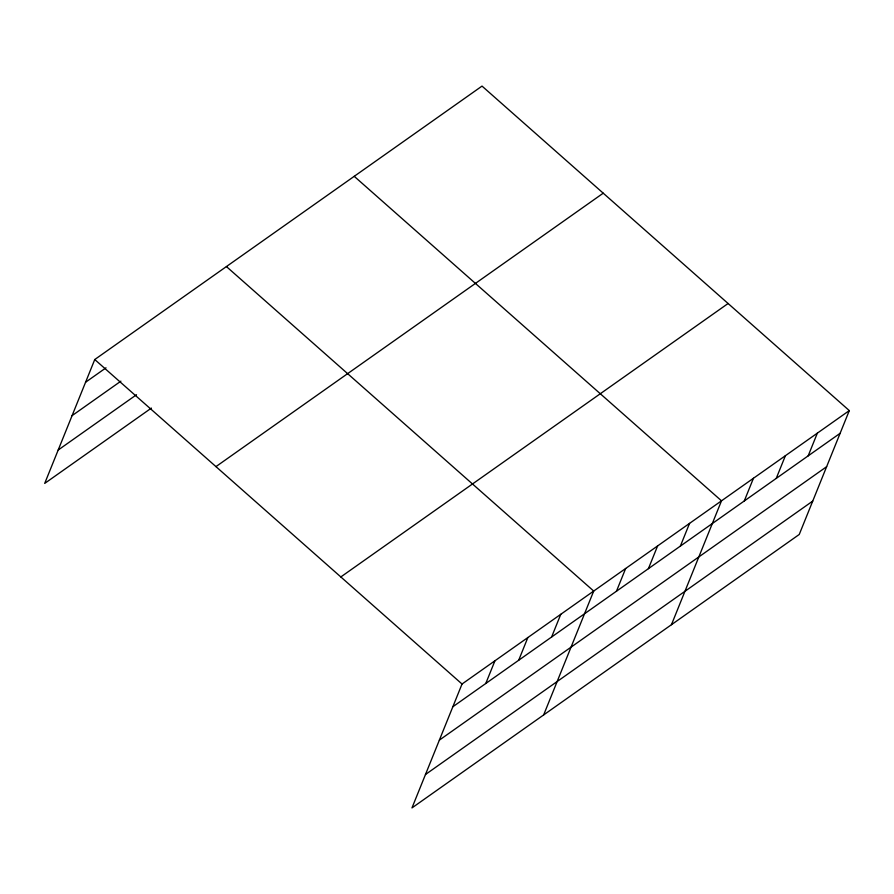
<?xml version="1.0" encoding="UTF-8"?>
<svg xmlns="http://www.w3.org/2000/svg" width="894" height="894" viewBox="0 0 894 894"><rect width="100%" height="100%" fill="white"/><g stroke="black" fill="none" stroke-linecap="round" stroke-linejoin="round"><path stroke-width="1.34" d="M849.3 410.592L462.03 684.022L411.978 807.908L799.247 534.467L849.3 410.592L482.022 86.092L94.753 359.533L44.7 483.408L151.399 408.077M485.766 683.497L494.952 660.778M518.688 660.253L527.862 637.534M551.609 637.009L560.784 614.29M543.653 714.932L593.705 591.057L226.428 266.568M616.469 591.213L625.655 568.495M648.418 568.651L657.604 545.932M680.379 546.089L689.553 523.381M671.45 624.705L721.503 500.819L354.225 176.33M744.277 500.975L753.452 478.256M776.227 478.424L785.401 455.705M808.176 455.862L817.351 433.143M85.578 382.241L106.006 367.825M72.09 415.632L120.891 381.168M58.188 450.028L136.514 394.723M215.957 466.612L603.226 193.182M340.826 576.943L728.096 303.502M452.856 706.741L840.125 433.299M439.367 740.12L826.637 466.69M425.466 774.517L812.735 501.087M94.753 359.533L462.03 684.022"/></g></svg>
